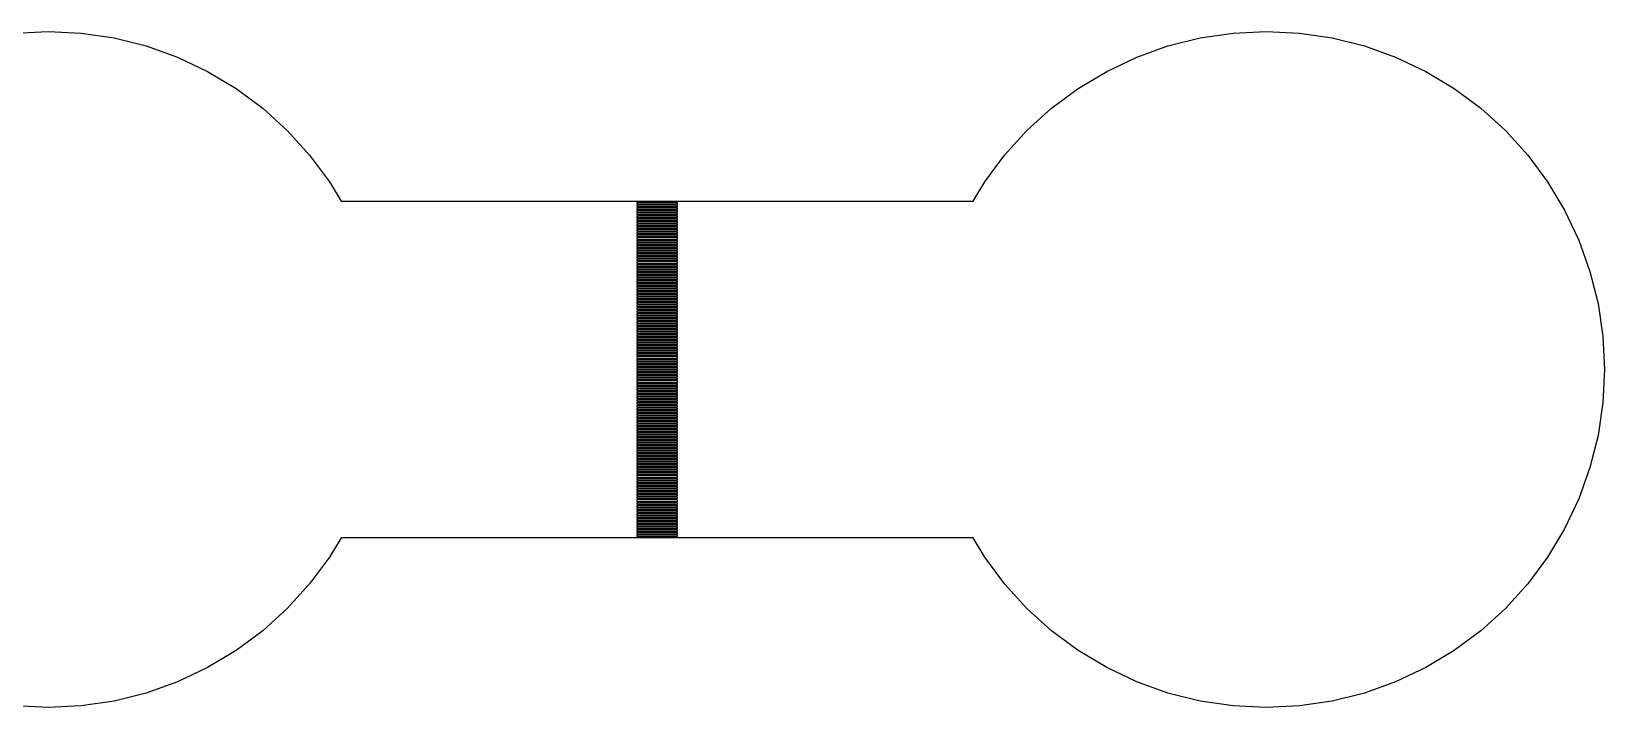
# Model space of a CAD drawing. Extents: x -16 to 132, y -40 to 113.
# Drawn here: x 68.9 to 80.79, y 48.06 to 53.18 of the extents above; entities that cross this region are included whole.
import ezdxf

# ---------------------------------------------------------------- set-up
doc = ezdxf.new("R2010")
doc.units = 0

msp = doc.modelspace()

# ---------------------------------------------------------------- linework, layer by layer
for p, q in [((68.7749, 53.1629), (69.0255, 53.1752)), ((69.0255, 53.1752), (69.2761, 53.1629)), ((69.2761, 53.1629), (69.5242, 53.1261)), ((77.7301, 53.1261), (77.9783, 53.1629)), ((77.9783, 53.1629), (78.2289, 53.1752)), ((78.2289, 53.1752), (78.4795, 53.1629)), ((78.4795, 53.1629), (78.7276, 53.1261)), ((69.5242, 53.1261), (69.7676, 53.0651)), ((69.7676, 53.0651), (70.0038, 52.9806)), ((77.2506, 52.9806), (77.4868, 53.0651)), ((77.4868, 53.0651), (77.7301, 53.1261)), ((78.7276, 53.1261), (78.971, 53.0651)), ((78.971, 53.0651), (79.2072, 52.9806)), ((70.0038, 52.9806), (70.2306, 52.8733)), ((77.0238, 52.8733), (77.2506, 52.9806)), ((79.2072, 52.9806), (79.434, 52.8733)), ((70.2306, 52.8733), (70.4458, 52.7443)), ((76.8086, 52.7443), (77.0238, 52.8733)), ((79.434, 52.8733), (79.6492, 52.7443)), ((70.4458, 52.7443), (70.6473, 52.5949)), ((76.6071, 52.5949), (76.8086, 52.7443)), ((79.6492, 52.7443), (79.8507, 52.5949)), ((70.6473, 52.5949), (70.8332, 52.4264)), ((76.4212, 52.4264), (76.6071, 52.5949)), ((79.8507, 52.5949), (80.0366, 52.4264)), ((70.8332, 52.4264), (71.0017, 52.2405)), ((76.2527, 52.2405), (76.4212, 52.4264)), ((80.0366, 52.4264), (80.2051, 52.2405)), ((71.0017, 52.2405), (71.1511, 52.039)), ((76.1032, 52.039), (76.2527, 52.2405)), ((80.2051, 52.2405), (80.3545, 52.039)), ((71.1511, 52.039), (71.2393, 51.8918)), ((76.015, 51.8918), (76.1032, 52.039)), ((80.3545, 52.039), (80.4835, 51.8238)), ((71.2393, 51.8918), (76.015, 51.8918)), ((73.7806, 51.8816), (73.4738, 51.8816)), ((73.4738, 51.8816), (73.4738, 51.8714)), ((73.4738, 51.8714), (73.7806, 51.8714)), ((73.7806, 51.8611), (73.4738, 51.8611)), ((73.4738, 51.8611), (73.4738, 51.8509)), ((73.4738, 51.8509), (73.7806, 51.8509)), ((73.7806, 51.8407), (73.4738, 51.8407)), ((73.4738, 51.8407), (73.4738, 51.8305)), ((73.4738, 51.8305), (73.7806, 51.8305)), ((73.7806, 51.8202), (73.4738, 51.8202)), ((73.4738, 51.8202), (73.4738, 51.81)), ((73.7806, 51.8714), (73.7806, 51.8816)), ((73.7806, 51.8509), (73.7806, 51.8611)), ((73.7806, 51.8305), (73.7806, 51.8407)), ((73.7806, 51.81), (73.7806, 51.8202)), ((80.4835, 51.8238), (80.5908, 51.597)), ((73.4738, 51.81), (73.7806, 51.81)), ((73.7806, 51.7998), (73.4738, 51.7998)), ((73.4738, 51.7998), (73.4738, 51.7896)), ((73.4738, 51.7896), (73.7806, 51.7896)), ((73.7806, 51.7793), (73.4738, 51.7793)), ((73.4738, 51.7793), (73.4738, 51.7691)), ((73.4738, 51.7691), (73.7806, 51.7691)), ((73.7806, 51.7589), (73.4738, 51.7589)), ((73.4738, 51.7589), (73.4738, 51.7487)), ((73.4738, 51.7487), (73.7806, 51.7487)), ((73.7806, 51.7384), (73.4738, 51.7384)), ((73.4738, 51.7384), (73.4738, 51.7282)), ((73.4738, 51.7282), (73.7806, 51.7282)), ((73.7806, 51.718), (73.4738, 51.718)), ((73.4738, 51.718), (73.4738, 51.7077)), ((73.4738, 51.7077), (73.7806, 51.7077)), ((73.7806, 51.7896), (73.7806, 51.7998)), ((73.7806, 51.7691), (73.7806, 51.7793)), ((73.7806, 51.7487), (73.7806, 51.7589)), ((73.7806, 51.7282), (73.7806, 51.7384)), ((73.7806, 51.7077), (73.7806, 51.718)), ((73.7806, 51.6975), (73.4738, 51.6975)), ((73.4738, 51.6975), (73.4738, 51.6873)), ((73.4738, 51.6873), (73.7806, 51.6873)), ((73.7806, 51.6771), (73.4738, 51.6771)), ((73.4738, 51.6771), (73.4738, 51.6669)), ((73.4738, 51.6669), (73.7806, 51.6669)), ((73.7806, 51.6566), (73.4738, 51.6566)), ((73.4738, 51.6566), (73.4738, 51.6464)), ((73.4738, 51.6464), (73.7806, 51.6464)), ((73.7806, 51.6362), (73.4738, 51.6362)), ((73.4738, 51.6362), (73.4738, 51.6259)), ((73.4738, 51.6259), (73.7806, 51.6259)), ((73.7806, 51.6157), (73.4738, 51.6157)), ((73.4738, 51.6157), (73.4738, 51.6055)), ((73.4738, 51.6055), (73.7806, 51.6055)), ((73.7806, 51.5953), (73.4738, 51.5953)), ((73.4738, 51.5953), (73.4738, 51.585)), ((73.4738, 51.585), (73.7806, 51.585)), ((73.7806, 51.6873), (73.7806, 51.6975)), ((73.7806, 51.6669), (73.7806, 51.6771)), ((73.7806, 51.6464), (73.7806, 51.6566)), ((73.7806, 51.6259), (73.7806, 51.6362)), ((73.7806, 51.6055), (73.7806, 51.6157)), ((73.7806, 51.585), (73.7806, 51.5953)), ((80.5908, 51.597), (80.6753, 51.3608)), ((73.7806, 51.5748), (73.4738, 51.5748)), ((73.4738, 51.5748), (73.4738, 51.5646)), ((73.4738, 51.5646), (73.7806, 51.5646)), ((73.7806, 51.5544), (73.4738, 51.5544)), ((73.4738, 51.5544), (73.4738, 51.5441)), ((73.4738, 51.5441), (73.7806, 51.5441)), ((73.7806, 51.5339), (73.4738, 51.5339)), ((73.4738, 51.5339), (73.4738, 51.5237)), ((73.4738, 51.5237), (73.7806, 51.5237)), ((73.7806, 51.5135), (73.4738, 51.5135)), ((73.4738, 51.5135), (73.4738, 51.5032)), ((73.4738, 51.5032), (73.7806, 51.5032)), ((73.7806, 51.493), (73.4738, 51.493)), ((73.4738, 51.493), (73.4738, 51.4828)), ((73.4738, 51.4828), (73.7806, 51.4828)), ((73.7806, 51.4725), (73.4738, 51.4725)), ((73.4738, 51.4725), (73.4738, 51.4623)), ((73.7806, 51.5646), (73.7806, 51.5748)), ((73.7806, 51.5441), (73.7806, 51.5544)), ((73.7806, 51.5237), (73.7806, 51.5339)), ((73.7806, 51.5032), (73.7806, 51.5135)), ((73.7806, 51.4828), (73.7806, 51.493)), ((73.7806, 51.4623), (73.7806, 51.4725)), ((73.4738, 51.4623), (73.7806, 51.4623)), ((73.7806, 51.4521), (73.4738, 51.4521)), ((73.4738, 51.4521), (73.4738, 51.4419)), ((73.4738, 51.4419), (73.7806, 51.4419)), ((73.7806, 51.4317), (73.4738, 51.4317)), ((73.4738, 51.4317), (73.4738, 51.4214)), ((73.4738, 51.4214), (73.7806, 51.4214)), ((73.7806, 51.4112), (73.4738, 51.4112)), ((73.4738, 51.4112), (73.4738, 51.401)), ((73.4738, 51.401), (73.7806, 51.401)), ((73.7806, 51.3907), (73.4738, 51.3907)), ((73.4738, 51.3907), (73.4738, 51.3805)), ((73.4738, 51.3805), (73.7806, 51.3805)), ((73.7806, 51.3703), (73.4738, 51.3703)), ((73.4738, 51.3703), (73.4738, 51.3601)), ((73.4738, 51.3601), (73.7806, 51.3601)), ((73.7806, 51.3499), (73.4738, 51.3499)), ((73.4738, 51.3499), (73.4738, 51.3396)), ((73.7806, 51.4419), (73.7806, 51.4521)), ((73.7806, 51.4214), (73.7806, 51.4317)), ((73.7806, 51.401), (73.7806, 51.4112)), ((73.7806, 51.3805), (73.7806, 51.3907)), ((73.7806, 51.3601), (73.7806, 51.3703)), ((73.7806, 51.3396), (73.7806, 51.3499)), ((80.6753, 51.3608), (80.7363, 51.1174)), ((73.4738, 51.3396), (73.7806, 51.3396)), ((73.7806, 51.3294), (73.4738, 51.3294)), ((73.4738, 51.3294), (73.4738, 51.3192)), ((73.4738, 51.3192), (73.7806, 51.3192)), ((73.7806, 51.3089), (73.4738, 51.3089)), ((73.4738, 51.3089), (73.4738, 51.2987)), ((73.4738, 51.2987), (73.7806, 51.2987)), ((73.7806, 51.2885), (73.4738, 51.2885)), ((73.4738, 51.2885), (73.4738, 51.2783)), ((73.4738, 51.2783), (73.7806, 51.2783)), ((73.7806, 51.268), (73.4738, 51.268)), ((73.4738, 51.268), (73.4738, 51.2578)), ((73.4738, 51.2578), (73.7806, 51.2578)), ((73.7806, 51.2476), (73.4738, 51.2476)), ((73.4738, 51.2476), (73.4738, 51.2374)), ((73.4738, 51.2374), (73.7806, 51.2374)), ((73.7806, 51.2271), (73.4738, 51.2271)), ((73.4738, 51.2271), (73.4738, 51.2169)), ((73.7806, 51.3192), (73.7806, 51.3294)), ((73.7806, 51.2987), (73.7806, 51.3089)), ((73.7806, 51.2783), (73.7806, 51.2885)), ((73.7806, 51.2578), (73.7806, 51.268)), ((73.7806, 51.2374), (73.7806, 51.2476)), ((73.7806, 51.2169), (73.7806, 51.2271)), ((73.4738, 51.2169), (73.7806, 51.2169)), ((73.7806, 51.2067), (73.4738, 51.2067)), ((73.4738, 51.2067), (73.4738, 51.1964)), ((73.4738, 51.1964), (73.7806, 51.1964)), ((73.7806, 51.1862), (73.4738, 51.1862)), ((73.4738, 51.1862), (73.4738, 51.176)), ((73.4738, 51.176), (73.7806, 51.176)), ((73.7806, 51.1658), (73.4738, 51.1658)), ((73.4738, 51.1658), (73.4738, 51.1555)), ((73.4738, 51.1555), (73.7806, 51.1555)), ((73.7806, 51.1453), (73.4738, 51.1453)), ((73.4738, 51.1453), (73.4738, 51.1351)), ((73.4738, 51.1351), (73.7806, 51.1351)), ((73.7806, 51.1249), (73.4738, 51.1249)), ((73.4738, 51.1249), (73.4738, 51.1146)), ((73.4738, 51.1146), (73.7806, 51.1146)), ((73.7806, 51.1964), (73.7806, 51.2067)), ((73.7806, 51.176), (73.7806, 51.1862)), ((73.7806, 51.1555), (73.7806, 51.1658)), ((73.7806, 51.1351), (73.7806, 51.1453)), ((73.7806, 51.1146), (73.7806, 51.1249)), ((80.7363, 51.1174), (80.7731, 50.8693)), ((73.7806, 51.1044), (73.4738, 51.1044)), ((73.4738, 51.1044), (73.4738, 51.0942)), ((73.4738, 51.0942), (73.7806, 51.0942)), ((73.7806, 51.084), (73.4738, 51.084)), ((73.4738, 51.084), (73.4738, 51.0737)), ((73.4738, 51.0737), (73.7806, 51.0737)), ((73.7806, 51.0635), (73.4738, 51.0635)), ((73.4738, 51.0635), (73.4738, 51.0533)), ((73.4738, 51.0533), (73.7806, 51.0533)), ((73.7806, 51.0431), (73.4738, 51.0431)), ((73.4738, 51.0431), (73.4738, 51.0328)), ((73.4738, 51.0328), (73.7806, 51.0328)), ((73.7806, 51.0226), (73.4738, 51.0226)), ((73.4738, 51.0226), (73.4738, 51.0124)), ((73.4738, 51.0124), (73.7806, 51.0124)), ((73.7806, 51.0022), (73.4738, 51.0022)), ((73.4738, 51.0022), (73.4738, 50.9919)), ((73.4738, 50.9919), (73.7806, 50.9919)), ((73.7806, 51.0942), (73.7806, 51.1044)), ((73.7806, 51.0737), (73.7806, 51.084)), ((73.7806, 51.0533), (73.7806, 51.0635)), ((73.7806, 51.0328), (73.7806, 51.0431)), ((73.7806, 51.0124), (73.7806, 51.0226)), ((73.7806, 50.9919), (73.7806, 51.0022)), ((73.7806, 50.9817), (73.4738, 50.9817)), ((73.4738, 50.9817), (73.4738, 50.9715)), ((73.4738, 50.9715), (73.7806, 50.9715)), ((73.7806, 50.9613), (73.4738, 50.9613)), ((73.4738, 50.9613), (73.4738, 50.951)), ((73.4738, 50.951), (73.7806, 50.951)), ((73.7806, 50.9408), (73.4738, 50.9408)), ((73.4738, 50.9408), (73.4738, 50.9306)), ((73.4738, 50.9306), (73.7806, 50.9306)), ((73.7806, 50.9204), (73.4738, 50.9204)), ((73.4738, 50.9204), (73.4738, 50.9101)), ((73.4738, 50.9101), (73.7806, 50.9101)), ((73.7806, 50.8999), (73.4738, 50.8999)), ((73.4738, 50.8999), (73.4738, 50.8897)), ((73.4738, 50.8897), (73.7806, 50.8897)), ((73.7806, 50.8794), (73.4738, 50.8794)), ((73.4738, 50.8794), (73.4738, 50.8692)), ((73.4738, 50.8692), (73.7806, 50.8692)), ((73.7806, 50.9715), (73.7806, 50.9817)), ((73.7806, 50.951), (73.7806, 50.9613)), ((73.7806, 50.9306), (73.7806, 50.9408)), ((73.7806, 50.9101), (73.7806, 50.9204)), ((73.7806, 50.8897), (73.7806, 50.8999)), ((73.7806, 50.8692), (73.7806, 50.8794)), ((80.7731, 50.8693), (80.7854, 50.6187)), ((73.7806, 50.859), (73.4738, 50.859)), ((73.4738, 50.859), (73.4738, 50.8488)), ((73.4738, 50.8488), (73.7806, 50.8488)), ((73.7806, 50.8385), (73.4738, 50.8385)), ((73.4738, 50.8385), (73.4738, 50.8283)), ((73.4738, 50.8283), (73.7806, 50.8283)), ((73.7806, 50.8181), (73.4738, 50.8181)), ((73.4738, 50.8181), (73.4738, 50.8079)), ((73.4738, 50.8079), (73.7806, 50.8079)), ((73.7806, 50.7976), (73.4738, 50.7976)), ((73.4738, 50.7976), (73.4738, 50.7874)), ((73.4738, 50.7874), (73.7806, 50.7874)), ((73.7806, 50.7772), (73.4738, 50.7772)), ((73.4738, 50.7772), (73.4738, 50.767)), ((73.4738, 50.767), (73.7806, 50.767)), ((73.7806, 50.7567), (73.4738, 50.7567)), ((73.4738, 50.7567), (73.4738, 50.7465)), ((73.7806, 50.8488), (73.7806, 50.859)), ((73.7806, 50.8283), (73.7806, 50.8385)), ((73.7806, 50.8079), (73.7806, 50.8181)), ((73.7806, 50.7874), (73.7806, 50.7976)), ((73.7806, 50.767), (73.7806, 50.7772)), ((73.7806, 50.7465), (73.7806, 50.7567)), ((73.4738, 50.7465), (73.7806, 50.7465)), ((73.7806, 50.7363), (73.4738, 50.7363)), ((73.4738, 50.7363), (73.4738, 50.7261)), ((73.4738, 50.7261), (73.7806, 50.7261)), ((73.7806, 50.7158), (73.4738, 50.7158)), ((73.4738, 50.7158), (73.4738, 50.7056)), ((73.4738, 50.7056), (73.7806, 50.7056)), ((73.7806, 50.6954), (73.4738, 50.6954)), ((73.4738, 50.6954), (73.4738, 50.6852)), ((73.4738, 50.6852), (73.7806, 50.6852)), ((73.7806, 50.6749), (73.4738, 50.6749)), ((73.4738, 50.6749), (73.4738, 50.6647)), ((73.4738, 50.6647), (73.7806, 50.6647)), ((73.7806, 50.6545), (73.4738, 50.6545)), ((73.4738, 50.6545), (73.4738, 50.6443)), ((73.4738, 50.6443), (73.7806, 50.6443)), ((73.7806, 50.634), (73.4738, 50.634)), ((73.4738, 50.634), (73.4738, 50.6238)), ((73.7806, 50.7261), (73.7806, 50.7363)), ((73.7806, 50.7056), (73.7806, 50.7158)), ((73.7806, 50.6852), (73.7806, 50.6954)), ((73.7806, 50.6647), (73.7806, 50.6749)), ((73.7806, 50.6443), (73.7806, 50.6545)), ((73.7806, 50.6238), (73.7806, 50.634)), ((73.4738, 50.6238), (73.7806, 50.6238)), ((73.7806, 50.6136), (73.4738, 50.6136)), ((73.4738, 50.6136), (73.4738, 50.6033)), ((73.4738, 50.6033), (73.7806, 50.6033)), ((73.7806, 50.5931), (73.4738, 50.5931)), ((73.4738, 50.5931), (73.4738, 50.5829)), ((73.4738, 50.5829), (73.7806, 50.5829)), ((73.7806, 50.5727), (73.4738, 50.5727)), ((73.4738, 50.5727), (73.4738, 50.5625)), ((73.4738, 50.5625), (73.7806, 50.5625)), ((73.7806, 50.5522), (73.4738, 50.5522)), ((73.4738, 50.5522), (73.4738, 50.542)), ((73.4738, 50.542), (73.7806, 50.542)), ((73.7806, 50.5318), (73.4738, 50.5318)), ((73.4738, 50.5318), (73.4738, 50.5216)), ((73.4738, 50.5216), (73.7806, 50.5216)), ((73.7806, 50.6033), (73.7806, 50.6136)), ((73.7806, 50.5829), (73.7806, 50.5931)), ((73.7806, 50.5625), (73.7806, 50.5727)), ((73.7806, 50.542), (73.7806, 50.5522)), ((73.7806, 50.5216), (73.7806, 50.5318)), ((80.7854, 50.6187), (80.7731, 50.3681)), ((73.7806, 50.5113), (73.4738, 50.5113)), ((73.4738, 50.5113), (73.4738, 50.5011)), ((73.4738, 50.5011), (73.7806, 50.5011)), ((73.7806, 50.4909), (73.4738, 50.4909)), ((73.4738, 50.4909), (73.4738, 50.4807)), ((73.4738, 50.4807), (73.7806, 50.4807)), ((73.7806, 50.4704), (73.4738, 50.4704)), ((73.4738, 50.4704), (73.4738, 50.4602)), ((73.4738, 50.4602), (73.7806, 50.4602)), ((73.7806, 50.45), (73.4738, 50.45)), ((73.4738, 50.45), (73.4738, 50.4397)), ((73.4738, 50.4397), (73.7806, 50.4397)), ((73.7806, 50.4295), (73.4738, 50.4295)), ((73.4738, 50.4295), (73.4738, 50.4193)), ((73.4738, 50.4193), (73.7806, 50.4193)), ((73.7806, 50.4091), (73.4738, 50.4091)), ((73.4738, 50.4091), (73.4738, 50.3988)), ((73.4738, 50.3988), (73.7806, 50.3988)), ((73.7806, 50.5011), (73.7806, 50.5113)), ((73.7806, 50.4807), (73.7806, 50.4909)), ((73.7806, 50.4602), (73.7806, 50.4704)), ((73.7806, 50.4397), (73.7806, 50.45)), ((73.7806, 50.4193), (73.7806, 50.4295)), ((73.7806, 50.3988), (73.7806, 50.4091)), ((73.7806, 50.3886), (73.4738, 50.3886)), ((73.4738, 50.3886), (73.4738, 50.3784)), ((73.4738, 50.3784), (73.7806, 50.3784)), ((73.7806, 50.3682), (73.4738, 50.3682)), ((73.4738, 50.3682), (73.4738, 50.3579)), ((73.4738, 50.3579), (73.7806, 50.3579)), ((73.7806, 50.3477), (73.4738, 50.3477)), ((73.4738, 50.3477), (73.4738, 50.3375)), ((73.4738, 50.3375), (73.7806, 50.3375)), ((73.7806, 50.3273), (73.4738, 50.3273)), ((73.4738, 50.3273), (73.4738, 50.317)), ((73.4738, 50.317), (73.7806, 50.317)), ((73.7806, 50.3068), (73.4738, 50.3068)), ((73.4738, 50.3068), (73.4738, 50.2966)), ((73.4738, 50.2966), (73.7806, 50.2966)), ((73.7806, 50.2863), (73.4738, 50.2863)), ((73.4738, 50.2863), (73.4738, 50.2761)), ((73.4738, 50.2761), (73.7806, 50.2761)), ((73.7806, 50.3784), (73.7806, 50.3886)), ((73.7806, 50.3579), (73.7806, 50.3682)), ((73.7806, 50.3375), (73.7806, 50.3477)), ((73.7806, 50.317), (73.7806, 50.3273)), ((73.7806, 50.2966), (73.7806, 50.3068)), ((73.7806, 50.2761), (73.7806, 50.2863)), ((80.7731, 50.3681), (80.7363, 50.1199)), ((73.7806, 50.2659), (73.4738, 50.2659)), ((73.4738, 50.2659), (73.4738, 50.2557)), ((73.4738, 50.2557), (73.7806, 50.2557)), ((73.7806, 50.2455), (73.4738, 50.2455)), ((73.4738, 50.2455), (73.4738, 50.2352)), ((73.4738, 50.2352), (73.7806, 50.2352)), ((73.7806, 50.225), (73.4738, 50.225)), ((73.4738, 50.225), (73.4738, 50.2148)), ((73.4738, 50.2148), (73.7806, 50.2148)), ((73.7806, 50.2045), (73.4738, 50.2045)), ((73.4738, 50.2045), (73.4738, 50.1943)), ((73.4738, 50.1943), (73.7806, 50.1943)), ((73.7806, 50.1841), (73.4738, 50.1841)), ((73.4738, 50.1841), (73.4738, 50.1739)), ((73.4738, 50.1739), (73.7806, 50.1739)), ((73.7806, 50.1637), (73.4738, 50.1637)), ((73.4738, 50.1637), (73.4738, 50.1534)), ((73.7806, 50.2557), (73.7806, 50.2659)), ((73.7806, 50.2352), (73.7806, 50.2455)), ((73.7806, 50.2148), (73.7806, 50.225)), ((73.7806, 50.1943), (73.7806, 50.2045)), ((73.7806, 50.1739), (73.7806, 50.1841)), ((73.7806, 50.1534), (73.7806, 50.1637)), ((73.4738, 50.1534), (73.7806, 50.1534)), ((73.7806, 50.1432), (73.4738, 50.1432)), ((73.4738, 50.1432), (73.4738, 50.133)), ((73.4738, 50.133), (73.7806, 50.133)), ((73.7806, 50.1227), (73.4738, 50.1227)), ((73.4738, 50.1227), (73.4738, 50.1125)), ((73.4738, 50.1125), (73.7806, 50.1125)), ((73.7806, 50.1023), (73.4738, 50.1023)), ((73.4738, 50.1023), (73.4738, 50.0921)), ((73.4738, 50.0921), (73.7806, 50.0921)), ((73.7806, 50.0818), (73.4738, 50.0818)), ((73.4738, 50.0818), (73.4738, 50.0716)), ((73.4738, 50.0716), (73.7806, 50.0716)), ((73.7806, 50.0614), (73.4738, 50.0614)), ((73.4738, 50.0614), (73.4738, 50.0512)), ((73.4738, 50.0512), (73.7806, 50.0512)), ((73.7806, 50.0409), (73.4738, 50.0409)), ((73.4738, 50.0409), (73.4738, 50.0307)), ((73.7806, 50.133), (73.7806, 50.1432)), ((73.7806, 50.1125), (73.7806, 50.1227)), ((73.7806, 50.0921), (73.7806, 50.1023)), ((73.7806, 50.0716), (73.7806, 50.0818)), ((73.7806, 50.0512), (73.7806, 50.0614)), ((73.7806, 50.0307), (73.7806, 50.0409)), ((80.7363, 50.1199), (80.6753, 49.8766)), ((73.4738, 50.0307), (73.7806, 50.0307)), ((73.7806, 50.0205), (73.4738, 50.0205)), ((73.4738, 50.0205), (73.4738, 50.0103)), ((73.4738, 50.0103), (73.7806, 50.0103)), ((73.7806, 50), (73.4738, 50)), ((73.4738, 50), (73.4738, 49.9898)), ((73.4738, 49.9898), (73.7806, 49.9898)), ((73.7806, 49.9796), (73.4738, 49.9796)), ((73.4738, 49.9796), (73.4738, 49.9693)), ((73.4738, 49.9693), (73.7806, 49.9693)), ((73.7806, 49.9591), (73.4738, 49.9591)), ((73.4738, 49.9591), (73.4738, 49.9489)), ((73.4738, 49.9489), (73.7806, 49.9489)), ((73.7806, 49.9387), (73.4738, 49.9387)), ((73.4738, 49.9387), (73.4738, 49.9285)), ((73.4738, 49.9285), (73.7806, 49.9285)), ((73.7806, 49.9182), (73.4738, 49.9182)), ((73.4738, 49.9182), (73.4738, 49.908)), ((73.7806, 50.0103), (73.7806, 50.0205)), ((73.7806, 49.9898), (73.7806, 50)), ((73.7806, 49.9693), (73.7806, 49.9796)), ((73.7806, 49.9489), (73.7806, 49.9591)), ((73.7806, 49.9285), (73.7806, 49.9387)), ((73.7806, 49.908), (73.7806, 49.9182)), ((73.4738, 49.908), (73.7806, 49.908)), ((73.7806, 49.8978), (73.4738, 49.8978)), ((73.4738, 49.8978), (73.4738, 49.8875)), ((73.4738, 49.8875), (73.7806, 49.8875)), ((73.7806, 49.8773), (73.4738, 49.8773)), ((73.4738, 49.8773), (73.4738, 49.8671)), ((73.4738, 49.8671), (73.7806, 49.8671)), ((73.7806, 49.8569), (73.4738, 49.8569)), ((73.4738, 49.8569), (73.4738, 49.8466)), ((73.4738, 49.8466), (73.7806, 49.8466)), ((73.7806, 49.8364), (73.4738, 49.8364)), ((73.4738, 49.8364), (73.4738, 49.8262)), ((73.4738, 49.8262), (73.7806, 49.8262)), ((73.7806, 49.816), (73.4738, 49.816)), ((73.4738, 49.816), (73.4738, 49.8057)), ((73.4738, 49.8057), (73.7806, 49.8057)), ((73.7806, 49.8875), (73.7806, 49.8978)), ((73.7806, 49.8671), (73.7806, 49.8773)), ((73.7806, 49.8466), (73.7806, 49.8569)), ((73.7806, 49.8262), (73.7806, 49.8364)), ((73.7806, 49.8057), (73.7806, 49.816)), ((80.6753, 49.8766), (80.5908, 49.6404)), ((73.7806, 49.7955), (73.4738, 49.7955)), ((73.4738, 49.7955), (73.4738, 49.7853)), ((73.4738, 49.7853), (73.7806, 49.7853)), ((73.7806, 49.7751), (73.4738, 49.7751)), ((73.4738, 49.7751), (73.4738, 49.7648)), ((73.4738, 49.7648), (73.7806, 49.7648)), ((73.7806, 49.7546), (73.4738, 49.7546)), ((73.4738, 49.7546), (73.4738, 49.7444)), ((73.4738, 49.7444), (73.7806, 49.7444)), ((73.7806, 49.7341), (73.4738, 49.7341)), ((73.4738, 49.7341), (73.4738, 49.7239)), ((73.4738, 49.7239), (73.7806, 49.7239)), ((73.7806, 49.7137), (73.4738, 49.7137)), ((73.4738, 49.7137), (73.4738, 49.7035)), ((73.4738, 49.7035), (73.7806, 49.7035)), ((73.7806, 49.6932), (73.4738, 49.6932)), ((73.4738, 49.6932), (73.4738, 49.683)), ((73.4738, 49.683), (73.7806, 49.683)), ((73.7806, 49.7853), (73.7806, 49.7955)), ((73.7806, 49.7648), (73.7806, 49.7751)), ((73.7806, 49.7444), (73.7806, 49.7546)), ((73.7806, 49.7239), (73.7806, 49.7341)), ((73.7806, 49.7035), (73.7806, 49.7137)), ((73.7806, 49.683), (73.7806, 49.6932)), ((73.7806, 49.6728), (73.4738, 49.6728)), ((73.4738, 49.6728), (73.4738, 49.6626)), ((73.4738, 49.6626), (73.7806, 49.6626)), ((73.7806, 49.6523), (73.4738, 49.6523)), ((73.4738, 49.6523), (73.4738, 49.6421)), ((73.4738, 49.6421), (73.7806, 49.6421)), ((73.7806, 49.6319), (73.4738, 49.6319)), ((73.4738, 49.6319), (73.4738, 49.6217)), ((73.4738, 49.6217), (73.7806, 49.6217)), ((73.7806, 49.6115), (73.4738, 49.6115)), ((73.4738, 49.6115), (73.4738, 49.6012)), ((73.4738, 49.6012), (73.7806, 49.6012)), ((73.7806, 49.591), (73.4738, 49.591)), ((73.4738, 49.591), (73.4738, 49.5807)), ((73.4738, 49.5807), (73.7806, 49.5807)), ((73.7806, 49.5705), (73.4738, 49.5705)), ((73.4738, 49.5705), (73.4738, 49.5603)), ((73.7806, 49.6626), (73.7806, 49.6728)), ((73.7806, 49.6421), (73.7806, 49.6523)), ((73.7806, 49.6217), (73.7806, 49.6319)), ((73.7806, 49.6012), (73.7806, 49.6115)), ((73.7806, 49.5807), (73.7806, 49.591)), ((73.7806, 49.5603), (73.7806, 49.5705)), ((80.5908, 49.6404), (80.4835, 49.4136)), ((73.4738, 49.5603), (73.7806, 49.5603)), ((73.7806, 49.5501), (73.4738, 49.5501)), ((73.4738, 49.5501), (73.4738, 49.5399)), ((73.4738, 49.5399), (73.7806, 49.5399)), ((73.7806, 49.5296), (73.4738, 49.5296)), ((73.4738, 49.5296), (73.4738, 49.5194)), ((73.4738, 49.5194), (73.7806, 49.5194)), ((73.7806, 49.5092), (73.4738, 49.5092)), ((73.4738, 49.5092), (73.4738, 49.499)), ((73.4738, 49.499), (73.7806, 49.499)), ((73.7806, 49.4887), (73.4738, 49.4887)), ((73.4738, 49.4887), (73.4738, 49.4785)), ((73.4738, 49.4785), (73.7806, 49.4785)), ((73.7806, 49.4683), (73.4738, 49.4683)), ((73.4738, 49.4683), (73.4738, 49.4581)), ((73.4738, 49.4581), (73.7806, 49.4581)), ((73.7806, 49.4478), (73.4738, 49.4478)), ((73.4738, 49.4478), (73.4738, 49.4376)), ((73.7806, 49.5399), (73.7806, 49.5501)), ((73.7806, 49.5194), (73.7806, 49.5296)), ((73.7806, 49.499), (73.7806, 49.5092)), ((73.7806, 49.4785), (73.7806, 49.4887)), ((73.7806, 49.4581), (73.7806, 49.4683)), ((73.7806, 49.4376), (73.7806, 49.4478)), ((71.2393, 49.3456), (71.1511, 49.1984)), ((76.015, 49.3456), (71.2393, 49.3456)), ((73.4738, 49.4376), (73.7806, 49.4376)), ((73.7806, 49.4274), (73.4738, 49.4274)), ((73.4738, 49.4274), (73.4738, 49.4171)), ((73.4738, 49.4171), (73.7806, 49.4171)), ((73.7806, 49.4069), (73.4738, 49.4069)), ((73.4738, 49.4069), (73.4738, 49.3967)), ((73.4738, 49.3967), (73.7806, 49.3967)), ((73.7806, 49.3865), (73.4738, 49.3865)), ((73.4738, 49.3865), (73.4738, 49.3762)), ((73.4738, 49.3762), (73.7806, 49.3762)), ((73.7806, 49.366), (73.4738, 49.366)), ((73.4738, 49.366), (73.4738, 49.3558)), ((73.4738, 49.3558), (73.7806, 49.3558)), ((73.7806, 49.4171), (73.7806, 49.4274)), ((73.7806, 49.3967), (73.7806, 49.4069)), ((73.7806, 49.3762), (73.7806, 49.3865)), ((73.7806, 49.3558), (73.7806, 49.366)), ((76.1032, 49.1984), (76.015, 49.3456)), ((80.4835, 49.4136), (80.3545, 49.1984)), ((71.1511, 49.1984), (71.0017, 48.9969)), ((76.2527, 48.9969), (76.1032, 49.1984)), ((80.3545, 49.1984), (80.2051, 48.9969)), ((71.0017, 48.9969), (70.8332, 48.811)), ((76.4212, 48.811), (76.2527, 48.9969)), ((80.2051, 48.9969), (80.0366, 48.811)), ((70.8332, 48.811), (70.6473, 48.6425)), ((76.6071, 48.6425), (76.4212, 48.811)), ((80.0366, 48.811), (79.8507, 48.6425)), ((70.6473, 48.6425), (70.4458, 48.4931)), ((76.8086, 48.4931), (76.6071, 48.6425)), ((79.8507, 48.6425), (79.6492, 48.4931)), ((70.4458, 48.4931), (70.2306, 48.3641)), ((77.0238, 48.3641), (76.8086, 48.4931)), ((79.6492, 48.4931), (79.434, 48.3641)), ((70.0038, 48.2568), (69.7676, 48.1723)), ((70.2306, 48.3641), (70.0038, 48.2568)), ((77.2506, 48.2568), (77.0238, 48.3641)), ((77.4868, 48.1723), (77.2506, 48.2568)), ((79.2072, 48.2568), (78.971, 48.1723)), ((79.434, 48.3641), (79.2072, 48.2568)), ((69.7676, 48.1723), (69.5242, 48.1113)), ((77.7301, 48.1113), (77.4868, 48.1723)), ((78.971, 48.1723), (78.7276, 48.1113)), ((69.0255, 48.0622), (68.7749, 48.0745)), ((69.2761, 48.0745), (69.0255, 48.0622)), ((69.5242, 48.1113), (69.2761, 48.0745)), ((77.9783, 48.0745), (77.7301, 48.1113)), ((78.2289, 48.0622), (77.9783, 48.0745)), ((78.4795, 48.0745), (78.2289, 48.0622)), ((78.7276, 48.1113), (78.4795, 48.0745))]:
    msp.add_line(p, q)

doc.saveas('drawing.dxf')
